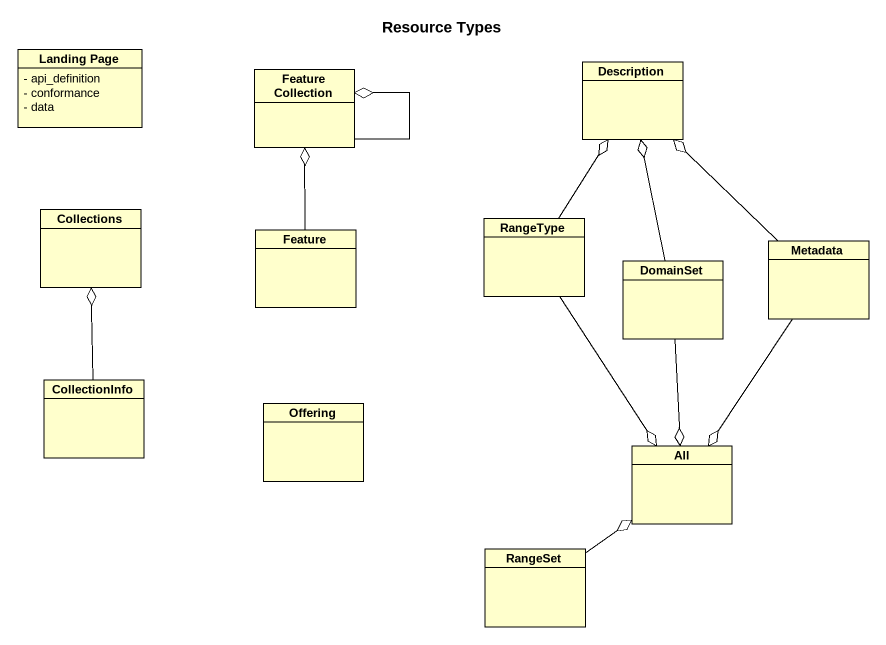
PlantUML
@startuml
title Resource Types
hide circle
hide empty members
skinparam classAttributeIconSize 0
class "Landing Page" as Landing_Page {
  - api_definition
  - conformance
  - data
}
class "Feature Collection" as Feature_Collection
class Description
class "Collections" as Collections_
class Feature
class RangeType
class Metadata
class DomainSet
class CollectionInfo
class Offering
class All
class RangeSet
Feature_Collection --o Feature_Collection
Feature -up-o Feature_Collection
RangeType -up-o Description
RangeType --o All
Metadata -up-o Description
Metadata --o All
DomainSet -up-o Description
DomainSet --o All
CollectionInfo -up-o Collections_
RangeSet -up-o All
@enduml
